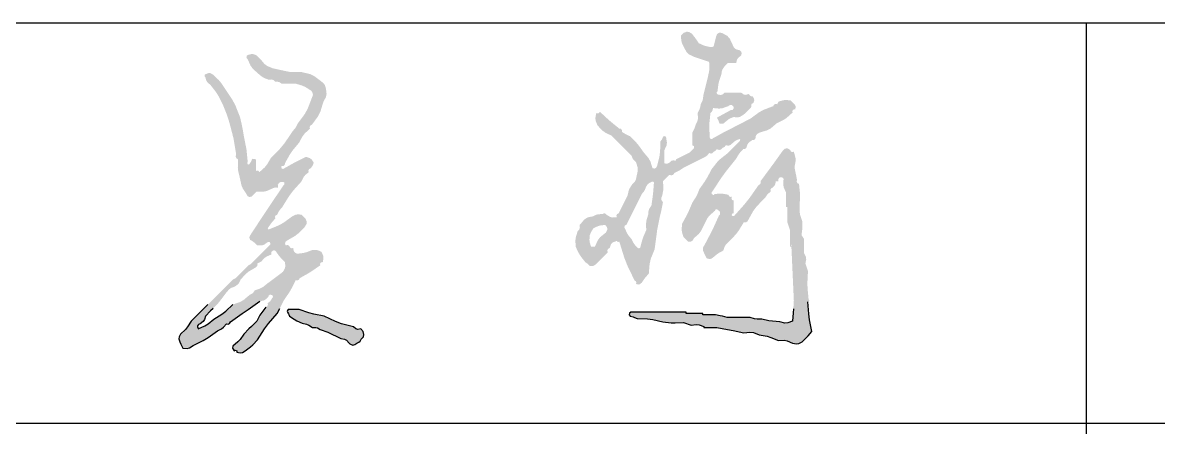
# Model space of a CAD drawing. Extents: x 6128144 to 12201635, y -1670122 to -706096.
# Drawn here: x 6270438 to 6271359, y -751043 to -750715 of the extents above; entities that cross this region are included whole.
import ezdxf

# ---------------------------------------------------------------- set-up
doc = ezdxf.new("R2010")
doc.units = 0
doc.header["$LTSCALE"] = 1000
doc.header["$MEASUREMENT"] = 0
doc.layers.get('0').update_dxf_attribs({"linetype": 'CONTINUOUS'})

msp = doc.modelspace()

# ---------------------------------------------------------------- hatches: boundary and pattern name
h = msp.add_hatch(color=256)
h.dxf.hatch_style = 1
h.paths.add_polyline_path([(6270666.87, -750838.24), (6270669.76, -750835.91), (6270669.52, -750834.53), (6270670.08, -750833.42), (6270671.32, -750832.78), (6270672.63, -750831.08), (6270673.17, -750830.1), (6270673.93, -750828.1), (6270672.14, -750825.53), (6270670.64, -750824.4), (6270667.67, -750823.41), (6270660.05, -750827.13), (6270656.3, -750829.12), (6270648.92, -750833.3), (6270647.9, -750832.83), (6270647.47, -750831.74), (6270647.88, -750830.7), (6270649.2, -750830.86), (6270650.35, -750829.94), (6270650.48, -750828.62), (6270654.44, -750821.56), (6270656.77, -750818.16), (6270661.94, -750811.95), (6270664.69, -750806.85), (6270666.56, -750804.43), (6270670.8, -750800.48), (6270670.56, -750799.11), (6270671.12, -750797.99), (6270672.36, -750797.36), (6270677.31, -750790.59), (6270679.29, -750786.63), (6270681.74, -750778.6), (6270683.79, -750774.88), (6270684.28, -750772.41), (6270683.82, -750768.19), (6270682.98, -750765.3), (6270682, -750763.82), (6270679.66, -750761.93), (6270674.15, -750757.77), (6270670.75, -750756.19), (6270664.03, -750754.64), (6270660.49, -750754.64), (6270658.71, -750754.64), (6270655.17, -750754.64), (6270649.33, -750753.44), (6270646.41, -750752.81), (6270640.59, -750751.52), (6270636.04, -750749.63), (6270633.84, -750748), (6270630.69, -750744.22), (6270629.44, -750742.97), (6270628.81, -750742.35), (6270627.56, -750741.1), (6270625.04, -750740.08), (6270623.43, -750739.95), (6270620.79, -750740.58), (6270619.51, -750741.3), (6270619.24, -750743.17), (6270620.27, -750744.22), (6270622.58, -750749.4), (6270624.39, -750751.89), (6270628.6, -750755.68), (6270631.76, -750758.32), (6270633.62, -750759.41), (6270637.46, -750760.89), (6270639.61, -750760.6), (6270641.03, -750761.02), (6270642.67, -750762.46), (6270644.84, -750762.5), (6270646.04, -750762.86), (6270647.88, -750764.02), (6270652.46, -750764.02), (6270654.75, -750764.02), (6270659.34, -750764.02), (6270664.61, -750765.61), (6270667.2, -750766.8), (6270671.84, -750769.75), (6270673.05, -750771.71), (6270673.2, -750773.33), (6270672.36, -750775.48), (6270668.93, -750784.35), (6270666.56, -750788.67), (6270660.9, -750796.32), (6270659.54, -750799), (6270658.69, -750800.28), (6270656.73, -750802.57), (6270650.46, -750811.92), (6270646.86, -750816.36), (6270639.02, -750824.45), (6270636, -750829.54), (6270634.04, -750831.94), (6270629.65, -750835.91), (6270629.17, -750834.89), (6270628.09, -750834.46), (6270627.04, -750834.87), (6270627.04, -750831.12), (6270627.04, -750829.24), (6270627.04, -750825.49), (6270625.8, -750825.22), (6270625.17, -750825.12), (6270623.91, -750824.97), (6270623.1, -750826.95), (6270622.56, -750827.92), (6270621.31, -750829.66), (6270620.4, -750829.47), (6270619.87, -750828.42), (6270620.27, -750827.57), (6270619.86, -750823.41), (6270619.66, -750821.32), (6270619.23, -750817.16), (6270618.39, -750812.99), (6270617.98, -750810.9), (6270617.14, -750806.74), (6270616.09, -750800.45), (6270615.47, -750797.32), (6270614.02, -750791.11), (6270610.38, -750781.92), (6270608.04, -750777.45), (6270602.56, -750769.23), (6270599.01, -750763.77), (6270596.87, -750761.2), (6270592.14, -750756.72), (6270590.18, -750755.52), (6270588.55, -750755.37), (6270586.41, -750756.2), (6270585.45, -750756.68), (6270585.19, -750758.01), (6270585.89, -750758.81), (6270586.73, -750761.69), (6270587.71, -750763.17), (6270590.05, -750765.06), (6270594.57, -750770.92), (6270596.58, -750774.1), (6270599.95, -750780.69), (6270603.38, -750789.25), (6270604.85, -750793.66), (6270607.24, -750802.57), (6270607.87, -750805.07), (6270608.18, -750806.32), (6270608.81, -750808.82), (6270609.64, -750813.82), (6270610.06, -750816.32), (6270610.89, -750821.32), (6270610.47, -750823.05), (6270611, -750824.46), (6270612.45, -750825.49), (6270612.24, -750831.77), (6270612.57, -750835.01), (6270614.02, -750841.12), (6270615.16, -750846.41), (6270616.27, -750849.08), (6270619.23, -750853.62), (6270620.13, -750855.25), (6270621.55, -750855.96), (6270623.39, -750855.71), (6270625.06, -750854.04), (6270625.89, -750853.21), (6270627.56, -750851.54), (6270632.87, -750851.69), (6270635.74, -750851.12), (6270640.59, -750848.93), (6270642.16, -750848.36), (6270643.08, -750848.24), (6270644.75, -750848.41), (6270644.71, -750845.9), (6270646.42, -750843.98), (6270648.92, -750843.72), (6270649.87, -750844.21), (6270650.13, -750845.52), (6270649.44, -750846.33), (6270638.49, -750862.5), (6270633.07, -750870.63), (6270622.35, -750886.96), (6270621.51, -750888.75), (6270622.17, -750890.72), (6270623.91, -750891.65), (6270625.67, -750893), (6270626.51, -750893.74), (6270628.08, -750895.3), (6270631.58, -750895.32), (6270633.56, -750894.7), (6270636.42, -750892.69), (6270637.22, -750892.4), (6270637.93, -750892.57), (6270638.5, -750893.21), (6270638.7, -750894.05), (6270638.55, -750894.65), (6270637.98, -750895.3), (6270631.94, -750901.34), (6270628.92, -750904.36), (6270622.87, -750910.41), (6270622.04, -750910.82), (6270621.62, -750911.03), (6270620.79, -750911.45), (6270616.62, -750915.62), (6270614.54, -750917.7), (6270610.37, -750921.87), (6270609.54, -750922.28), (6270609.12, -750922.49), (6270608.29, -750922.91), (6270594.74, -750936.45), (6270587.97, -750943.23), (6270574.42, -750956.77), (6270571.47, -750961.37), (6270569.63, -750963.53), (6270565.57, -750967.19), (6270564.58, -750969.5), (6270564.45, -750971), (6270565.05, -750973.44), (6270566.11, -750975.52), (6270566.63, -750976.56), (6270567.65, -750978.65), (6270571.08, -750978.9), (6270573.08, -750978.4), (6270575.99, -750976.57), (6270584.24, -750972.38), (6270588.24, -750969.95), (6270595.78, -750964.58), (6270599.11, -750962.95), (6270600.7, -750961.7), (6270603.08, -750958.85), (6270604.45, -750959.09), (6270605.57, -750958.54), (6270606.2, -750957.29), (6270615.8, -750950.64), (6270620.59, -750947.3), (6270630.17, -750940.62), (6270633.18, -750939.98), (6270634.75, -750939.13), (6270636.94, -750936.97), (6270637.41, -750935.85), (6270638.33, -750935.3), (6270639.54, -750935.41), (6270640.5, -750935.88), (6270640.76, -750937.21), (6270640.06, -750938.02), (6270638.99, -750939.95), (6270638.19, -750940.86), (6270636.42, -750942.18), (6270636.66, -750943.56), (6270636.1, -750944.67), (6270634.85, -750945.31), (6270631.61, -750949.67), (6270630.14, -750951.99), (6270627.56, -750956.77), (6270623.39, -750960.94), (6270621.31, -750963.02), (6270617.14, -750967.19), (6270614.17, -750971.59), (6270612.33, -750973.65), (6270608.29, -750977.09), (6270608.04, -750978.58), (6270608.33, -750979.59), (6270609.33, -750980.73), (6270610.13, -750980.26), (6270611.31, -750980.85), (6270611.41, -750981.78), (6270614.04, -750982.54), (6270615.9, -750982.26), (6270618.18, -750980.73), (6270622.5, -750977.63), (6270624.52, -750975.82), (6270628.08, -750971.88), (6270633.9, -750962.88), (6270637.16, -750958.56), (6270644.23, -750950.52), (6270646.32, -750946.35), (6270647.36, -750944.27), (6270649.44, -750940.1), (6270653.81, -750933.69), (6270655.8, -750930.33), (6270659.34, -750923.43), (6270660.72, -750923.67), (6270661.83, -750923.11), (6270662.47, -750921.87), (6270669.32, -750918.01), (6270672.67, -750915.92), (6270679.14, -750911.45), (6270678.98, -750910.12), (6270679.89, -750908.98), (6270681.22, -750908.84), (6270681.77, -750905.53), (6270681.52, -750903.59), (6270680.18, -750900.51), (6270677.45, -750899.29), (6270675.87, -750898.95), (6270672.88, -750898.94), (6270668.06, -750900.77), (6270665.49, -750901.42), (6270660.38, -750902.07), (6270658.44, -750900.93), (6270657.56, -750899.62), (6270657.26, -750897.38), (6270655.88, -750897.62), (6270654.76, -750897.06), (6270654.13, -750895.82), (6270653.1, -750895.08), (6270652.22, -750894.93), (6270651, -750895.3), (6270650.57, -750893.57), (6270651.1, -750892.15), (6270652.57, -750891.13), (6270658.74, -750887.56), (6270661.65, -750885.29), (6270666.63, -750880.19), (6270667.99, -750877.84), (6270668.14, -750875.95), (6270667.15, -750873.42), (6270665.9, -750872.17), (6270665.28, -750871.54), (6270664.03, -750870.29), (6270660.85, -750870.06), (6270659.06, -750870.42), (6270656.21, -750871.86), (6270649.27, -750876.9), (6270645.41, -750879.04), (6270637.46, -750882.27), (6270636.82, -750882.11), (6270636.53, -750881.22), (6270636.94, -750880.71), (6270639.05, -750877.66), (6270640.21, -750876.19), (6270642.67, -750873.42), (6270642.43, -750872.04), (6270642.99, -750870.93), (6270644.23, -750870.29), (6270645.59, -750867.61), (6270646.45, -750866.33), (6270648.4, -750864.04), (6270653.89, -750855.19), (6270657.07, -750850.96), (6270664.03, -750843.2), (6270665.61, -750839.85)])
h.paths.add_polyline_path([(6270641.36, -750899.32), (6270642.67, -750899.47), (6270645.51, -750903.44), (6270647.09, -750905.33), (6270650.48, -750908.84), (6270650.82, -750912.01), (6270650.45, -750913.86), (6270648.92, -750916.66), (6270643.95, -750920.44), (6270641.45, -750922.32), (6270636.42, -750926.03), (6270632.69, -750928.98), (6270630.49, -750930.19), (6270626, -750931.76), (6270624.76, -750933.6), (6270623.81, -750934.43), (6270621.83, -750935.41), (6270617.06, -750939.46), (6270614.18, -750941.12), (6270608.29, -750943.23), (6270602.5, -750948.57), (6270599.32, -750951.01), (6270592.66, -750955.21), (6270588.06, -750958.9), (6270585.49, -750960.51), (6270580.15, -750963.02), (6270580.22, -750962.56), (6270580.04, -750962.21), (6270579.63, -750961.98), (6270579.63, -750960.48), (6270580.33, -750959.43), (6270581.72, -750958.85), (6270584.08, -750956.99), (6270585.08, -750955.5), (6270585.89, -750952.6), (6270590.05, -750948.44), (6270592.14, -750946.35), (6270596.3, -750942.18), (6270599.04, -750938.67), (6270600.4, -750936.89), (6270603.08, -750933.33), (6270605.26, -750930.86), (6270606.77, -750929.82), (6270609.85, -750928.64), (6270612.27, -750926.93), (6270613.34, -750925.62), (6270614.54, -750922.91), (6270618.89, -750918.25), (6270621.5, -750916.18), (6270627.04, -750913.01), (6270627.95, -750912.05), (6270628.23, -750911.19), (6270628.08, -750909.88), (6270629.37, -750909.33), (6270630, -750909.02), (6270631.21, -750908.32), (6270634.04, -750905.43), (6270635.83, -750904.2), (6270639.54, -750902.59), (6270639.54, -750901.76), (6270639.54, -750901.34), (6270639.54, -750900.51), (6270640.5, -750899.6)], flags=16)
h.paths.add_polyline_path([(6270691.49, -750956.99), (6270682.26, -750952.6), (6270674, -750951.12), (6270669.9, -750950.07), (6270661.94, -750947.39), (6270658.4, -750947.39), (6270656.63, -750947.39), (6270653.09, -750947.39), (6270652.45, -750947.97), (6270652.27, -750948.67), (6270652.57, -750949.48), (6270653.26, -750950.69), (6270653.58, -750951.32), (6270654.13, -750952.6), (6270658.11, -750955.21), (6270660.22, -750956.37), (6270664.55, -750958.33), (6270668.1, -750959.12), (6270669.89, -750959.91), (6270672.88, -750961.98), (6270675.46, -750961.8), (6270676.95, -750962.17), (6270679.14, -750963.54), (6270681.64, -750964.38), (6270682.89, -750964.79), (6270685.39, -750965.63), (6270689.55, -750967.71), (6270691.64, -750968.75), (6270695.81, -750970.84), (6270698.83, -750971.4), (6270700.44, -750972.27), (6270702.58, -750974.48), (6270703, -750974.9), (6270703.2, -750975.11), (6270703.62, -750975.52), (6270705.67, -750976.09), (6270707.16, -750975.79), (6270708.83, -750974.48), (6270710.58, -750973.69), (6270711.43, -750972.97), (6270712.48, -750971.36), (6270714.17, -750969.42), (6270714.62, -750967.62), (6270714.04, -750965.11), (6270713.21, -750964.27), (6270712.79, -750963.86), (6270711.96, -750963.02), (6270709.61, -750963.41), (6270708.05, -750962.98), (6270706.23, -750961.46), (6270696.36, -750958.79)])
h.paths.add_polyline_path([(6271076.36, -750955.61), (6271075.73, -750950.79), (6271075.06, -750941.14), (6271075.86, -750940.84), (6271076.15, -750939.7), (6271075.58, -750939.06), (6271074.71, -750929.93), (6271074.6, -750925.3), (6271075.06, -750916.14), (6271074.23, -750913.64), (6271073.81, -750912.39), (6271072.98, -750909.88), (6271073.64, -750906.59), (6271073.39, -750904.58), (6271071.93, -750901.55), (6271071.93, -750896.97), (6271071.93, -750894.67), (6271071.93, -750890.09), (6271071.1, -750888.84), (6271070.68, -750888.21), (6271069.85, -750886.96), (6271070.39, -750882.41), (6271070.5, -750880.09), (6271070.37, -750875.5), (6271068.74, -750870.7), (6271068.3, -750868.07), (6271068.29, -750863), (6271068.63, -750855.92), (6271068.52, -750852.33), (6271067.77, -750845.29), (6271066.46, -750844.8), (6271065.81, -750843.5), (6271066.2, -750842.16), (6271065.37, -750837.99), (6271064.95, -750835.91), (6271064.12, -750831.74), (6271065.04, -750826.82), (6271064.92, -750824.07), (6271063.6, -750819.24), (6271062.22, -750819.48), (6271061.11, -750818.92), (6271060.47, -750817.68), (6271058.49, -750816.51), (6271056.48, -750816.69), (6271054.74, -750818.2), (6271047.54, -750828.27), (6271043.89, -750833.27), (6271036.51, -750843.2), (6271036.75, -750844.58), (6271036.19, -750845.69), (6271034.95, -750846.33), (6271027.63, -750856.78), (6271023.64, -750861.81), (6271015.15, -750871.33), (6271014.52, -750871.33), (6271014.21, -750871.33), (6271013.59, -750871.33), (6271013.11, -750870.53), (6271013.7, -750869.35), (6271014.63, -750869.25), (6271014.63, -750865.08), (6271014.63, -750863), (6271014.63, -750858.83), (6271013.39, -750858.38), (6271012.87, -750856.81), (6271013.59, -750855.71), (6271012.21, -750855.94), (6271011.1, -750855.39), (6271010.46, -750854.14), (6271005.95, -750853.32), (6271003.57, -750853.21), (6270999, -750853.62), (6270998.95, -750854.08), (6270998.36, -750854.38), (6270997.96, -750854.14), (6270997.01, -750853.66), (6270996.75, -750852.34), (6270997.44, -750851.54), (6271004.64, -750840.56), (6271008.52, -750835.23), (6271016.71, -750824.97), (6271018.67, -750821.62), (6271019.84, -750820.02), (6271022.44, -750817.16), (6271023.56, -750817.08), (6271024.19, -750816.83), (6271025.05, -750816.11), (6271026.04, -750813.15), (6271027.17, -750811.65), (6271029.74, -750809.86), (6271030.86, -750809.79), (6271031.48, -750809.54), (6271032.34, -750808.82), (6271032.77, -750806.31), (6271033.78, -750804.87), (6271035.99, -750803.61), (6271041.9, -750801.89), (6271044.84, -750800.3), (6271049.53, -750796.32), (6271055.17, -750793.5), (6271057.87, -750791.67), (6271062.56, -750787.46), (6271062.4, -750786.14), (6271063.31, -750784.99), (6271064.64, -750784.86), (6271065.11, -750782.99), (6271064.81, -750781.66), (6271063.6, -750780.17), (6271062.56, -750779.13), (6271062.04, -750778.6), (6271060.99, -750777.56), (6271057.02, -750777.26), (6271054.92, -750777.48), (6271051.1, -750778.6), (6271050.68, -750779.44), (6271050.47, -750779.86), (6271050.05, -750780.69), (6271048.68, -750780.45), (6271047.56, -750781.01), (6271046.93, -750782.25), (6271039.16, -750785.18), (6271035.38, -750787.23), (6271028.69, -750792.15), (6271020.19, -750796.61), (6271015.92, -750798.79), (6271007.34, -750803.09), (6271003.6, -750805.21), (6271001.73, -750806.25), (6270997.96, -750808.3), (6270997.16, -750809), (6270995.83, -750808.73), (6270995.35, -750807.78), (6270994.96, -750799.87), (6270995.06, -750795.86), (6270995.87, -750787.98), (6270997.12, -750786.6), (6270997.6, -750785.64), (6270997.96, -750783.81), (6271002.98, -750784.24), (6271005.7, -750783.9), (6271010.46, -750782.25), (6271011.83, -750781.27), (6271013.54, -750781.49), (6271014.63, -750782.77), (6271014.79, -750784.1), (6271013.87, -750785.24), (6271012.54, -750785.38), (6271007.96, -750787.88), (6271005.67, -750789.13), (6271001.08, -750791.63), (6271002.14, -750793.39), (6271002.57, -750794.35), (6271003.17, -750796.32), (6271005.32, -750796.61), (6271006.74, -750796.19), (6271008.38, -750794.75), (6271010.63, -750792.93), (6271011.94, -750792.17), (6271014.63, -750791.11), (6271018.06, -750791.36), (6271020.06, -750790.86), (6271022.96, -750789.02), (6271025.57, -750786.64), (6271026.83, -750785.38), (6271029.22, -750782.77), (6271028.98, -750781.4), (6271029.53, -750780.28), (6271030.78, -750779.65), (6271031.46, -750777.67), (6271031.32, -750776.24), (6271030.26, -750774.44), (6271028.77, -750774.21), (6271027.91, -750773.64), (6271027.13, -750772.35), (6271024.71, -750773.1), (6271022.93, -750772.8), (6271020.88, -750771.31), (6271015.46, -750771.31), (6271012.75, -750771.31), (6271007.34, -750771.31), (6271005.72, -750772.77), (6271004.28, -750773.2), (6271002.13, -750772.87), (6271001.17, -750772.4), (6271000.91, -750771.07), (6271001.6, -750770.27), (6271002.29, -750764.75), (6271002.93, -750761.98), (6271004.73, -750756.72), (6271005.14, -750753.85), (6271005.71, -750752.36), (6271007.34, -750749.95), (6271008.38, -750748.91), (6271008.9, -750748.39), (6271009.94, -750747.35), (6271012.65, -750747.35), (6271014, -750747.35), (6271016.71, -750747.35), (6271017.52, -750744.45), (6271018.52, -750742.96), (6271020.88, -750741.1), (6271021.21, -750739.41), (6271020.92, -750738.26), (6271019.84, -750736.93), (6271016.68, -750736.15), (6271014.92, -750734.69), (6271013.59, -750731.72), (6271011.51, -750727.32), (6271009.52, -750725.2), (6271005.25, -750722.86), (6271003.12, -750722.62), (6271001.48, -750723.53), (6271000.56, -750725.47), (6270999.73, -750728.8), (6270999.31, -750730.47), (6270998.48, -750733.8), (6270997.49, -750734.18), (6270996.94, -750734.29), (6270995.87, -750734.32), (6270992.01, -750733.48), (6270990.09, -750732.84), (6270986.5, -750731.2), (6270984.3, -750728), (6270983.16, -750726.44), (6270980.77, -750723.38), (6270978.41, -750722.03), (6270976.53, -750721.88), (6270973.99, -750722.86), (6270973.16, -750723.7), (6270972.74, -750724.11), (6270971.91, -750724.95), (6270972.23, -750729.03), (6270972.78, -750731.14), (6270974.52, -750734.84), (6270976.64, -750738.56), (6270978.48, -750740.28), (6270982.33, -750742.14), (6270987.32, -750743.84), (6270989.82, -750744.67), (6270994.83, -750746.31), (6270995.02, -750751.32), (6270994.81, -750753.89), (6270993.79, -750758.81), (6270992.3, -750764.64), (6270991.57, -750767.55), (6270990.14, -750773.4), (6270989.81, -750776.41), (6270989.37, -750777.95), (6270988.06, -750780.69), (6270987.42, -750783.72), (6270986.88, -750785.23), (6270985.46, -750787.98), (6270985.85, -750791.76), (6270985.5, -750793.91), (6270983.89, -750797.36), (6270983.04, -750799.93), (6270982.51, -750801.19), (6270981.29, -750803.61), (6270981.29, -750807.78), (6270981.29, -750809.86), (6270981.29, -750814.03), (6270982.41, -750814.63), (6270982.67, -750816.23), (6270981.81, -750817.16), (6270980.77, -750818.2), (6270980.25, -750818.72), (6270979.2, -750819.76), (6270975.04, -750821.84), (6270972.95, -750822.89), (6270968.78, -750824.97), (6270968.14, -750825.35), (6270967.84, -750825.79), (6270967.74, -750826.53), (6270965.59, -750826.24), (6270964.17, -750826.66), (6270962.53, -750828.1), (6270961.02, -750828.82), (6270960.01, -750828.95), (6270958.37, -750828.62), (6270958.37, -750824.45), (6270958.37, -750822.36), (6270958.37, -750818.2), (6270960.21, -750814.41), (6270960.58, -750811.94), (6270959.93, -750807.78), (6270959.46, -750806.83), (6270958.13, -750806.56), (6270957.32, -750807.26), (6270956.72, -750808.82), (6270956.28, -750809.59), (6270955.24, -750810.9), (6270955.04, -750818.89), (6270954.51, -750822.94), (6270952.64, -750830.7), (6270951.88, -750832.2), (6270950.67, -750832.89), (6270948.99, -750832.78), (6270947.13, -750827.11), (6270945.56, -750824.31), (6270941.7, -750819.76), (6270937.73, -750814.23), (6270935.52, -750811.6), (6270930.76, -750806.74), (6270927.96, -750805.44), (6270926.6, -750804.71), (6270923.98, -750803.09), (6270924.12, -750801.76), (6270923.22, -750800.64), (6270921.9, -750800.48), (6270915.48, -750795.27), (6270912.35, -750792.55), (6270906.27, -750786.94), (6270905.34, -750787.87), (6270904.45, -750788.16), (6270903.14, -750787.98), (6270902.48, -750791.91), (6270902.72, -750794.18), (6270904.19, -750797.88), (6270908.1, -750801.98), (6270910.54, -750803.76), (6270915.65, -750806.22), (6270922.11, -750812.68), (6270925.34, -750815.91), (6270931.8, -750822.36), (6270932.72, -750824.73), (6270933.54, -750825.89), (6270935.44, -750827.57), (6270936.79, -750831.96), (6270936.91, -750834.55), (6270935.96, -750839.04), (6270935.33, -750842.04), (6270934.48, -750843.62), (6270932.32, -750845.81), (6270930.25, -750849.03), (6270929.48, -750850.92), (6270928.67, -750854.66), (6270925.75, -750860.5), (6270924.3, -750863.42), (6270921.38, -750869.25), (6270920.13, -750869.89), (6270919.58, -750871), (6270919.82, -750872.38), (6270916.39, -750872.63), (6270914.39, -750872.13), (6270911.48, -750870.29), (6270910.58, -750869.4), (6270909.5, -750869.22), (6270908.35, -750869.77), (6270904.93, -750870), (6270903.15, -750870.44), (6270900.02, -750871.86), (6270897.15, -750872.26), (6270895.65, -750872.84), (6270893.25, -750874.46), (6270891.89, -750876.21), (6270891.16, -750877.05), (6270889.6, -750878.63), (6270889.9, -750880.78), (6270889.47, -750882.2), (6270888.04, -750883.84), (6270886.6, -750888.67), (6270886.27, -750891.3), (6270886.47, -750896.34), (6270889.05, -750901.65), (6270890.65, -750904.21), (6270894.29, -750908.84), (6270895.89, -750909.91), (6270896.64, -750910.55), (6270897.94, -750911.97), (6270900.11, -750912.03), (6270901.37, -750911.66), (6270903.14, -750910.41), (6270906.9, -750906.65), (6270908.77, -750904.78), (6270912.52, -750901.03), (6270912.16, -750899.48), (6270912.72, -750898.18), (6270914.08, -750897.38), (6270915.18, -750894.33), (6270916.77, -750892.75), (6270919.82, -750891.65), (6270920.36, -750892.31), (6270921.1, -750892.5), (6270921.9, -750892.17), (6270925.95, -750905.22), (6270928.47, -750911.64), (6270934.4, -750923.95), (6270935.42, -750924.42), (6270935.85, -750925.51), (6270935.44, -750926.56), (6270937.31, -750927.02), (6270938.64, -750926.73), (6270940.13, -750925.51), (6270942.2, -750922.43), (6270943.36, -750920.95), (6270945.86, -750918.22), (6270946.54, -750910.11), (6270947.52, -750905.98), (6270950.55, -750898.42), (6270951.43, -750892.18), (6270951.84, -750889.05), (6270952.64, -750882.8), (6270953.47, -750878.63), (6270953.89, -750876.54), (6270954.72, -750872.38), (6270955.14, -750870.71), (6270955.34, -750869.88), (6270955.76, -750868.21), (6270956.39, -750865.08), (6270956.7, -750863.52), (6270957.32, -750860.39), (6270956.15, -750858.42), (6270956, -750856.82), (6270956.8, -750854.66), (6270957.63, -750850.15), (6270957.74, -750847.77), (6270957.32, -750843.2), (6270959.41, -750841.12), (6270960.45, -750840.08), (6270962.53, -750837.99), (6270964.26, -750838.43), (6270965.69, -750837.89), (6270966.7, -750836.43), (6270969.74, -750834.99), (6270971.21, -750834.15), (6270973.99, -750832.26), (6270980.66, -750828.93), (6270984, -750827.26), (6270990.66, -750823.93), (6270992.6, -750822.85), (6270993.51, -750822.06), (6270994.83, -750820.28), (6270996.26, -750820.78), (6270997.53, -750820.42), (6270998.48, -750819.24), (6270999.69, -750818.68), (6271000.27, -750818.21), (6271001.08, -750817.16), (6271002.88, -750817.84), (6271004.43, -750817.49), (6271005.77, -750816.11), (6271006.98, -750815.55), (6271007.56, -750815.09), (6271008.38, -750814.03), (6271010.53, -750814.33), (6271011.95, -750813.9), (6271013.59, -750812.47), (6271015.81, -750810.61), (6271017.13, -750809.84), (6271019.84, -750808.82), (6271020.04, -750809.66), (6271019.88, -750810.26), (6271019.32, -750810.9), (6271015.36, -750814.86), (6271013.38, -750816.84), (6271009.42, -750820.8), (6271003.86, -750825.18), (6271001.29, -750827.75), (6270996.92, -750833.3), (6270993.37, -750840), (6270991.37, -750843.25), (6270987.02, -750849.45), (6270985.14, -750854.02), (6270983.97, -750856.25), (6270981.29, -750860.39), (6270978.28, -750867.42), (6270976.6, -750870.87), (6270972.95, -750877.59), (6270972.5, -750881.96), (6270972.73, -750884.32), (6270973.99, -750888.53), (6270975.45, -750889.98), (6270976.18, -750890.71), (6270977.64, -750892.17), (6270979.78, -750892.35), (6270981.35, -750891.48), (6270982.33, -750889.57), (6270986.45, -750885.92), (6270988.25, -750883.57), (6270990.66, -750878.63), (6270993.25, -750873.44), (6270995.15, -750870.97), (6270999.52, -750867.17), (6270999.93, -750866.19), (6271001.37, -750865.9), (6271002.13, -750866.65), (6271003.57, -750867.86), (6271003.79, -750869.83), (6271002.65, -750871.33), (6270998.56, -750880.43), (6270996.37, -750884.92), (6270991.71, -750893.74), (6270989.96, -750896.83), (6270989.82, -750899.32), (6270991.19, -750902.59), (6270991.88, -750903.8), (6270992.2, -750904.43), (6270992.75, -750905.72), (6270994.99, -750906.35), (6270996.6, -750906.06), (6270998.48, -750904.68), (6271001.4, -750902.32), (6271002.99, -750901.26), (6271006.29, -750899.47), (6271007.42, -750896.19), (6271008.46, -750894.56), (6271010.98, -750892.17), (6271016.4, -750886.46), (6271018.85, -750883.26), (6271022.96, -750876.54), (6271024.27, -750876.69), (6271025.13, -750876.41), (6271026.09, -750875.5), (6271030.66, -750867.31), (6271033.57, -750863.43), (6271040.16, -750856.75), (6271041.73, -750854.43), (6271042.7, -750853.35), (6271044.84, -750851.54), (6271044.6, -750850.16), (6271045.16, -750849.05), (6271046.41, -750848.41), (6271047.91, -750846.64), (6271048.49, -750845.47), (6271049.01, -750843.2), (6271049.85, -750843.2), (6271050.26, -750843.2), (6271051.1, -750843.2), (6271050.95, -750841.89), (6271051.23, -750841.04), (6271052.14, -750840.08), (6271053.45, -750839.93), (6271054.3, -750840.21), (6271055.26, -750841.12), (6271054.98, -750845.77), (6271055.45, -750848.33), (6271057.35, -750852.58), (6271057.35, -750857.16), (6271057.35, -750859.46), (6271057.35, -750864.04), (6271057.76, -750864.04), (6271057.97, -750864.04), (6271058.39, -750864.04), (6271058.39, -750869.04), (6271058.39, -750871.54), (6271058.39, -750876.54), (6271059.22, -750879.04), (6271059.64, -750880.29), (6271060.47, -750882.8), (6271060.47, -750888.21), (6271060.47, -750890.92), (6271060.47, -750896.34), (6271061.4, -750896.24), (6271061.59, -750895.86), (6271061.51, -750894.26), (6271061.99, -750895.06), (6271061.59, -750895.86), (6271061.72, -750898.84), (6271061.83, -750901.13), (6271062.04, -750905.72), (6271062.66, -750919.47), (6271062.97, -750926.35), (6271063.6, -750940.1), (6271063.19, -750946.77), (6271062.98, -750950.1), (6271062.56, -750956.77), (6271058.64, -750958.22), (6271056.18, -750958.34), (6271052.14, -750957.29), (6271046.26, -750956.81), (6271043.32, -750956.39), (6271037.55, -750955.21), (6271033.75, -750955.2), (6271031.77, -750954.87), (6271028.17, -750953.64), (6271020.67, -750953.64), (6271016.92, -750953.64), (6271009.42, -750953.64), (6271005.67, -750952.81), (6271003.79, -750952.39), (6271000.04, -750951.56), (6270995.87, -750951.56), (6270993.79, -750951.56), (6270989.62, -750951.56), (6270989.62, -750951.14), (6270989.62, -750950.94), (6270989.62, -750950.52), (6270984.21, -750950.52), (6270981.5, -750950.52), (6270976.08, -750950.52), (6270976.08, -750950.1), (6270976.08, -750949.89), (6270976.08, -750949.48), (6270958.16, -750949.48), (6270949.2, -750949.48), (6270931.28, -750949.48), (6270930.25, -750950.22), (6270930.02, -750951.57), (6270930.76, -750952.6), (6270933.1, -750953.26), (6270934.26, -750953.68), (6270936.49, -750954.69), (6270944.89, -750954.73), (6270949.17, -750955.26), (6270957.32, -750957.29), (6270963.95, -750958.11), (6270967.33, -750958.21), (6270973.99, -750957.81), (6270976.49, -750958.65), (6270977.75, -750959.06), (6270980.25, -750959.9), (6270984.42, -750959.56), (6270986.64, -750959.78), (6270990.66, -750960.94), (6270990.66, -750961.35), (6270990.66, -750961.56), (6270990.66, -750961.98), (6270994.83, -750961.98), (6270996.92, -750961.98), (6271001.08, -750961.98), (6271009.84, -750963.61), (6271014.22, -750964.44), (6271022.96, -750966.15), (6271027.98, -750965.63), (6271030.73, -750965.98), (6271035.47, -750967.71), (6271041.86, -750969), (6271045.04, -750969.96), (6271051.1, -750972.4), (6271055.75, -750972.12), (6271058.3, -750972.58), (6271062.56, -750974.48), (6271065.66, -750975.05), (6271067.53, -750974.8), (6271070.37, -750973.44), (6271073.6, -750970.2), (6271075.16, -750968.53), (6271078.18, -750965.11)])
h.paths.add_polyline_path([(6270938.78, -750897.22), (6270937.9, -750897.66), (6270937.01, -750897.38), (6270934.52, -750894.8), (6270933.43, -750893.28), (6270931.8, -750890.09), (6270929.28, -750887.07), (6270928.2, -750885.34), (6270926.59, -750881.75), (6270925.99, -750880.58), (6270926.45, -750879.21), (6270927.63, -750878.63), (6270932.63, -750868.63), (6270935.13, -750863.62), (6270940.13, -750853.62), (6270941.95, -750851.37), (6270942.72, -750850.06), (6270943.78, -750847.37), (6270945.05, -750845.56), (6270945.98, -750844.74), (6270947.95, -750843.72), (6270948.75, -750843.43), (6270949.46, -750843.61), (6270950.03, -750844.24), (6270949.44, -750851.77), (6270949.02, -750855.53), (6270947.95, -750863), (6270946.24, -750865.58), (6270945.66, -750867.21), (6270945.34, -750870.29), (6270943.91, -750875.12), (6270943.58, -750877.76), (6270943.78, -750882.8), (6270941.5, -750888.06), (6270940.55, -750890.8), (6270939.09, -750896.34)], flags=16)
h.paths.add_polyline_path([(6270912.17, -750882.68), (6270910.96, -750884.88), (6270906.43, -750888.49), (6270904.46, -750891.05), (6270902.1, -750896.34), (6270900.85, -750896.34), (6270900.23, -750896.34), (6270898.98, -750896.34), (6270897.89, -750892.73), (6270897.67, -750890.73), (6270897.94, -750886.96), (6270898.97, -750884.57), (6270899.61, -750883.4), (6270901.06, -750881.23), (6270904.61, -750879.64), (6270906.57, -750879.09), (6270910.44, -750878.63), (6270912, -750880.59)], flags=16)

# ---------------------------------------------------------------- linework, layer by layer
for p, q in [((6269511.25, -750714.55), (6275011.25, -750714.55)), ((6271301.25, -752339.55), (6271301.25, -750714.55)), ((6271301.25, -752339.55), (6271301.25, -750714.55)), ((6270587.97, -750943.23), (6270574.42, -750956.77)), ((6270592.14, -750946.35), (6270590.05, -750948.44)), ((6270602.5, -750948.57), (6270608.29, -750943.23)), ((6270615.8, -750950.64), (6270620.59, -750947.3)), ((6270620.59, -750947.3), (6270630.17, -750940.62)), ((6270634.85, -750945.31), (6270631.61, -750949.67)), ((6270644.23, -750950.52), (6270646.32, -750946.35)), ((6270653.09, -750947.39), (6270652.45, -750947.97)), ((6270656.63, -750947.39), (6270653.09, -750947.39)), ((6270658.4, -750947.39), (6270656.63, -750947.39)), ((6270661.94, -750947.39), (6270658.4, -750947.39)), ((6270669.9, -750950.07), (6270661.94, -750947.39)), ((6271063.19, -750946.77), (6271062.98, -750950.1)), ((6271075.73, -750950.79), (6271075.06, -750941.14)), ((6270585.08, -750955.5), (6270584.08, -750956.99)), ((6270585.89, -750952.6), (6270585.08, -750955.5)), ((6270590.05, -750948.44), (6270585.89, -750952.6)), ((6270588.06, -750958.9), (6270592.66, -750955.21)), ((6270592.66, -750955.21), (6270599.32, -750951.01)), ((6270599.32, -750951.01), (6270602.5, -750948.57)), ((6270606.2, -750957.29), (6270615.8, -750950.64)), ((6270630.14, -750951.99), (6270627.56, -750956.77)), ((6270631.61, -750949.67), (6270630.14, -750951.99)), ((6270637.16, -750958.56), (6270644.23, -750950.52)), ((6270652.45, -750947.97), (6270652.27, -750948.67)), ((6270652.27, -750948.67), (6270652.57, -750949.48)), ((6270652.57, -750949.48), (6270653.26, -750950.69)), ((6270653.26, -750950.69), (6270653.58, -750951.32)), ((6270653.58, -750951.32), (6270654.13, -750952.6)), ((6270654.13, -750952.6), (6270658.11, -750955.21)), ((6270658.11, -750955.21), (6270660.22, -750956.37)), ((6270660.22, -750956.37), (6270664.55, -750958.33)), ((6270674, -750951.12), (6270669.9, -750950.07)), ((6270682.26, -750952.6), (6270674, -750951.12)), ((6270691.49, -750956.99), (6270682.26, -750952.6)), ((6270930.25, -750950.22), (6270930.02, -750951.57)), ((6270930.02, -750951.57), (6270930.76, -750952.6)), ((6270931.28, -750949.48), (6270930.25, -750950.22)), ((6270930.76, -750952.6), (6270933.1, -750953.26)), ((6270949.2, -750949.48), (6270931.28, -750949.48)), ((6270933.1, -750953.26), (6270934.26, -750953.68)), ((6270934.26, -750953.68), (6270936.49, -750954.69)), ((6270936.49, -750954.69), (6270944.89, -750954.73)), ((6270944.89, -750954.73), (6270949.17, -750955.26)), ((6270949.17, -750955.26), (6270957.32, -750957.29)), ((6270958.16, -750949.48), (6270949.2, -750949.48)), ((6270976.08, -750949.48), (6270958.16, -750949.48)), ((6270976.08, -750949.89), (6270976.08, -750949.48)), ((6270976.08, -750950.1), (6270976.08, -750949.89)), ((6270976.08, -750950.52), (6270976.08, -750950.1)), ((6270981.5, -750950.52), (6270976.08, -750950.52)), ((6270984.21, -750950.52), (6270981.5, -750950.52)), ((6270989.62, -750950.52), (6270984.21, -750950.52)), ((6270989.62, -750950.94), (6270989.62, -750950.52)), ((6270989.62, -750951.14), (6270989.62, -750950.94)), ((6270989.62, -750951.56), (6270989.62, -750951.14)), ((6270993.79, -750951.56), (6270989.62, -750951.56)), ((6270995.87, -750951.56), (6270993.79, -750951.56)), ((6271000.04, -750951.56), (6270995.87, -750951.56)), ((6271003.79, -750952.39), (6271000.04, -750951.56)), ((6271005.67, -750952.81), (6271003.79, -750952.39)), ((6271009.42, -750953.64), (6271005.67, -750952.81)), ((6271016.92, -750953.64), (6271009.42, -750953.64)), ((6271020.67, -750953.64), (6271016.92, -750953.64)), ((6271028.17, -750953.64), (6271020.67, -750953.64)), ((6271031.77, -750954.87), (6271028.17, -750953.64)), ((6271033.75, -750955.2), (6271031.77, -750954.87)), ((6271037.55, -750955.21), (6271033.75, -750955.2)), ((6271043.32, -750956.39), (6271037.55, -750955.21)), ((6271046.26, -750956.81), (6271043.32, -750956.39)), ((6271062.98, -750950.1), (6271062.56, -750956.77)), ((6271076.36, -750955.61), (6271075.73, -750950.79)), ((6271078.18, -750965.11), (6271076.36, -750955.61)), ((6270569.63, -750963.53), (6270565.57, -750967.19)), ((6270571.47, -750961.37), (6270569.63, -750963.53)), ((6270574.42, -750956.77), (6270571.47, -750961.37)), ((6270580.33, -750959.43), (6270579.63, -750960.48)), ((6270579.63, -750960.48), (6270579.63, -750961.98)), ((6270579.63, -750961.98), (6270580.04, -750962.21)), ((6270580.04, -750962.21), (6270580.22, -750962.56)), ((6270580.15, -750963.02), (6270585.49, -750960.51)), ((6270580.22, -750962.56), (6270580.15, -750963.02)), ((6270581.72, -750958.85), (6270580.33, -750959.43)), ((6270584.08, -750956.99), (6270581.72, -750958.85)), ((6270585.49, -750960.51), (6270588.06, -750958.9)), ((6270588.24, -750969.95), (6270595.78, -750964.58)), ((6270595.78, -750964.58), (6270599.11, -750962.95)), ((6270599.11, -750962.95), (6270600.7, -750961.7)), ((6270600.7, -750961.7), (6270603.08, -750958.85)), ((6270603.08, -750958.85), (6270604.45, -750959.09)), ((6270604.45, -750959.09), (6270605.57, -750958.54)), ((6270605.57, -750958.54), (6270606.2, -750957.29)), ((6270621.31, -750963.02), (6270617.14, -750967.19)), ((6270623.39, -750960.94), (6270621.31, -750963.02)), ((6270627.56, -750956.77), (6270623.39, -750960.94)), ((6270628.08, -750971.88), (6270633.9, -750962.88)), ((6270633.9, -750962.88), (6270637.16, -750958.56)), ((6270664.55, -750958.33), (6270668.1, -750959.12)), ((6270668.1, -750959.12), (6270669.89, -750959.91)), ((6270669.89, -750959.91), (6270672.88, -750961.98)), ((6270672.88, -750961.98), (6270675.46, -750961.8)), ((6270675.46, -750961.8), (6270676.95, -750962.17)), ((6270676.95, -750962.17), (6270679.14, -750963.54)), ((6270679.14, -750963.54), (6270681.64, -750964.38)), ((6270681.64, -750964.38), (6270682.89, -750964.79)), ((6270682.89, -750964.79), (6270685.39, -750965.63)), ((6270685.39, -750965.63), (6270689.55, -750967.71)), ((6270696.36, -750958.79), (6270691.49, -750956.99)), ((6270706.23, -750961.46), (6270696.36, -750958.79)), ((6270708.05, -750962.98), (6270706.23, -750961.46)), ((6270709.61, -750963.41), (6270708.05, -750962.98)), ((6270711.96, -750963.02), (6270709.61, -750963.41)), ((6270712.79, -750963.86), (6270711.96, -750963.02)), ((6270713.21, -750964.27), (6270712.79, -750963.86)), ((6270714.04, -750965.11), (6270713.21, -750964.27)), ((6270714.62, -750967.62), (6270714.04, -750965.11)), ((6270957.32, -750957.29), (6270963.95, -750958.11)), ((6270963.95, -750958.11), (6270967.33, -750958.21)), ((6270967.33, -750958.21), (6270973.99, -750957.81)), ((6270973.99, -750957.81), (6270976.49, -750958.65)), ((6270976.49, -750958.65), (6270977.75, -750959.06)), ((6270977.75, -750959.06), (6270980.25, -750959.9)), ((6270980.25, -750959.9), (6270984.42, -750959.56)), ((6270984.42, -750959.56), (6270986.64, -750959.78)), ((6270986.64, -750959.78), (6270990.66, -750960.94)), ((6270990.66, -750960.94), (6270990.66, -750961.35)), ((6270990.66, -750961.35), (6270990.66, -750961.56)), ((6270990.66, -750961.56), (6270990.66, -750961.98)), ((6270990.66, -750961.98), (6270994.83, -750961.98)), ((6270994.83, -750961.98), (6270996.92, -750961.98)), ((6270996.92, -750961.98), (6271001.08, -750961.98)), ((6271001.08, -750961.98), (6271009.84, -750963.61)), ((6271009.84, -750963.61), (6271014.22, -750964.44)), ((6271014.22, -750964.44), (6271022.96, -750966.15)), ((6271022.96, -750966.15), (6271027.98, -750965.63)), ((6271027.98, -750965.63), (6271030.73, -750965.98)), ((6271052.14, -750957.29), (6271046.26, -750956.81)), ((6271056.18, -750958.34), (6271052.14, -750957.29)), ((6271058.64, -750958.22), (6271056.18, -750958.34)), ((6271062.56, -750956.77), (6271058.64, -750958.22)), ((6271075.16, -750968.53), (6271078.18, -750965.11)), ((6270564.58, -750969.5), (6270564.45, -750971)), ((6270564.45, -750971), (6270565.05, -750973.44)), ((6270565.57, -750967.19), (6270564.58, -750969.5)), ((6270565.05, -750973.44), (6270566.11, -750975.52)), ((6270575.99, -750976.57), (6270584.24, -750972.38)), ((6270584.24, -750972.38), (6270588.24, -750969.95)), ((6270612.33, -750973.65), (6270608.29, -750977.09)), ((6270614.17, -750971.59), (6270612.33, -750973.65)), ((6270617.14, -750967.19), (6270614.17, -750971.59)), ((6270624.52, -750975.82), (6270628.08, -750971.88)), ((6270689.55, -750967.71), (6270691.64, -750968.75)), ((6270691.64, -750968.75), (6270695.81, -750970.84)), ((6270695.81, -750970.84), (6270698.83, -750971.4)), ((6270698.83, -750971.4), (6270700.44, -750972.27)), ((6270700.44, -750972.27), (6270702.58, -750974.48)), ((6270702.58, -750974.48), (6270703, -750974.9)), ((6270703, -750974.9), (6270703.2, -750975.11)), ((6270703.2, -750975.11), (6270703.62, -750975.52)), ((6270707.16, -750975.79), (6270708.83, -750974.48)), ((6270708.83, -750974.48), (6270710.58, -750973.69)), ((6270710.58, -750973.69), (6270711.43, -750972.97)), ((6270711.43, -750972.97), (6270712.48, -750971.36)), ((6270712.48, -750971.36), (6270714.17, -750969.42)), ((6270714.17, -750969.42), (6270714.62, -750967.62)), ((6271030.73, -750965.98), (6271035.47, -750967.71)), ((6271035.47, -750967.71), (6271041.86, -750969)), ((6271041.86, -750969), (6271045.04, -750969.96)), ((6271045.04, -750969.96), (6271051.1, -750972.4)), ((6271051.1, -750972.4), (6271055.75, -750972.12)), ((6271055.75, -750972.12), (6271058.3, -750972.58)), ((6271058.3, -750972.58), (6271062.56, -750974.48)), ((6271062.56, -750974.48), (6271065.66, -750975.05)), ((6271065.66, -750975.05), (6271067.53, -750974.8)), ((6271067.53, -750974.8), (6271070.37, -750973.44)), ((6271070.37, -750973.44), (6271073.6, -750970.2)), ((6271073.6, -750970.2), (6271075.16, -750968.53)), ((6270566.11, -750975.52), (6270566.63, -750976.56)), ((6270566.63, -750976.56), (6270567.65, -750978.65)), ((6270567.65, -750978.65), (6270571.08, -750978.9)), ((6270571.08, -750978.9), (6270573.08, -750978.4)), ((6270573.08, -750978.4), (6270575.99, -750976.57)), ((6270608.29, -750977.09), (6270608.04, -750978.58)), ((6270608.04, -750978.58), (6270608.33, -750979.59)), ((6270608.33, -750979.59), (6270609.33, -750980.73)), ((6270609.33, -750980.73), (6270610.13, -750980.26)), ((6270610.13, -750980.26), (6270611.31, -750980.85)), ((6270611.31, -750980.85), (6270611.41, -750981.78)), ((6270611.41, -750981.78), (6270614.04, -750982.54)), ((6270614.04, -750982.54), (6270615.9, -750982.26)), ((6270615.9, -750982.26), (6270618.18, -750980.73)), ((6270618.18, -750980.73), (6270622.5, -750977.63)), ((6270622.5, -750977.63), (6270624.52, -750975.82)), ((6270703.62, -750975.52), (6270705.67, -750976.09)), ((6270705.67, -750976.09), (6270707.16, -750975.79)), ((6269511.25, -751039.55), (6272261.25, -751039.55))]:
    msp.add_line(p, q)

doc.saveas('drawing.dxf')
